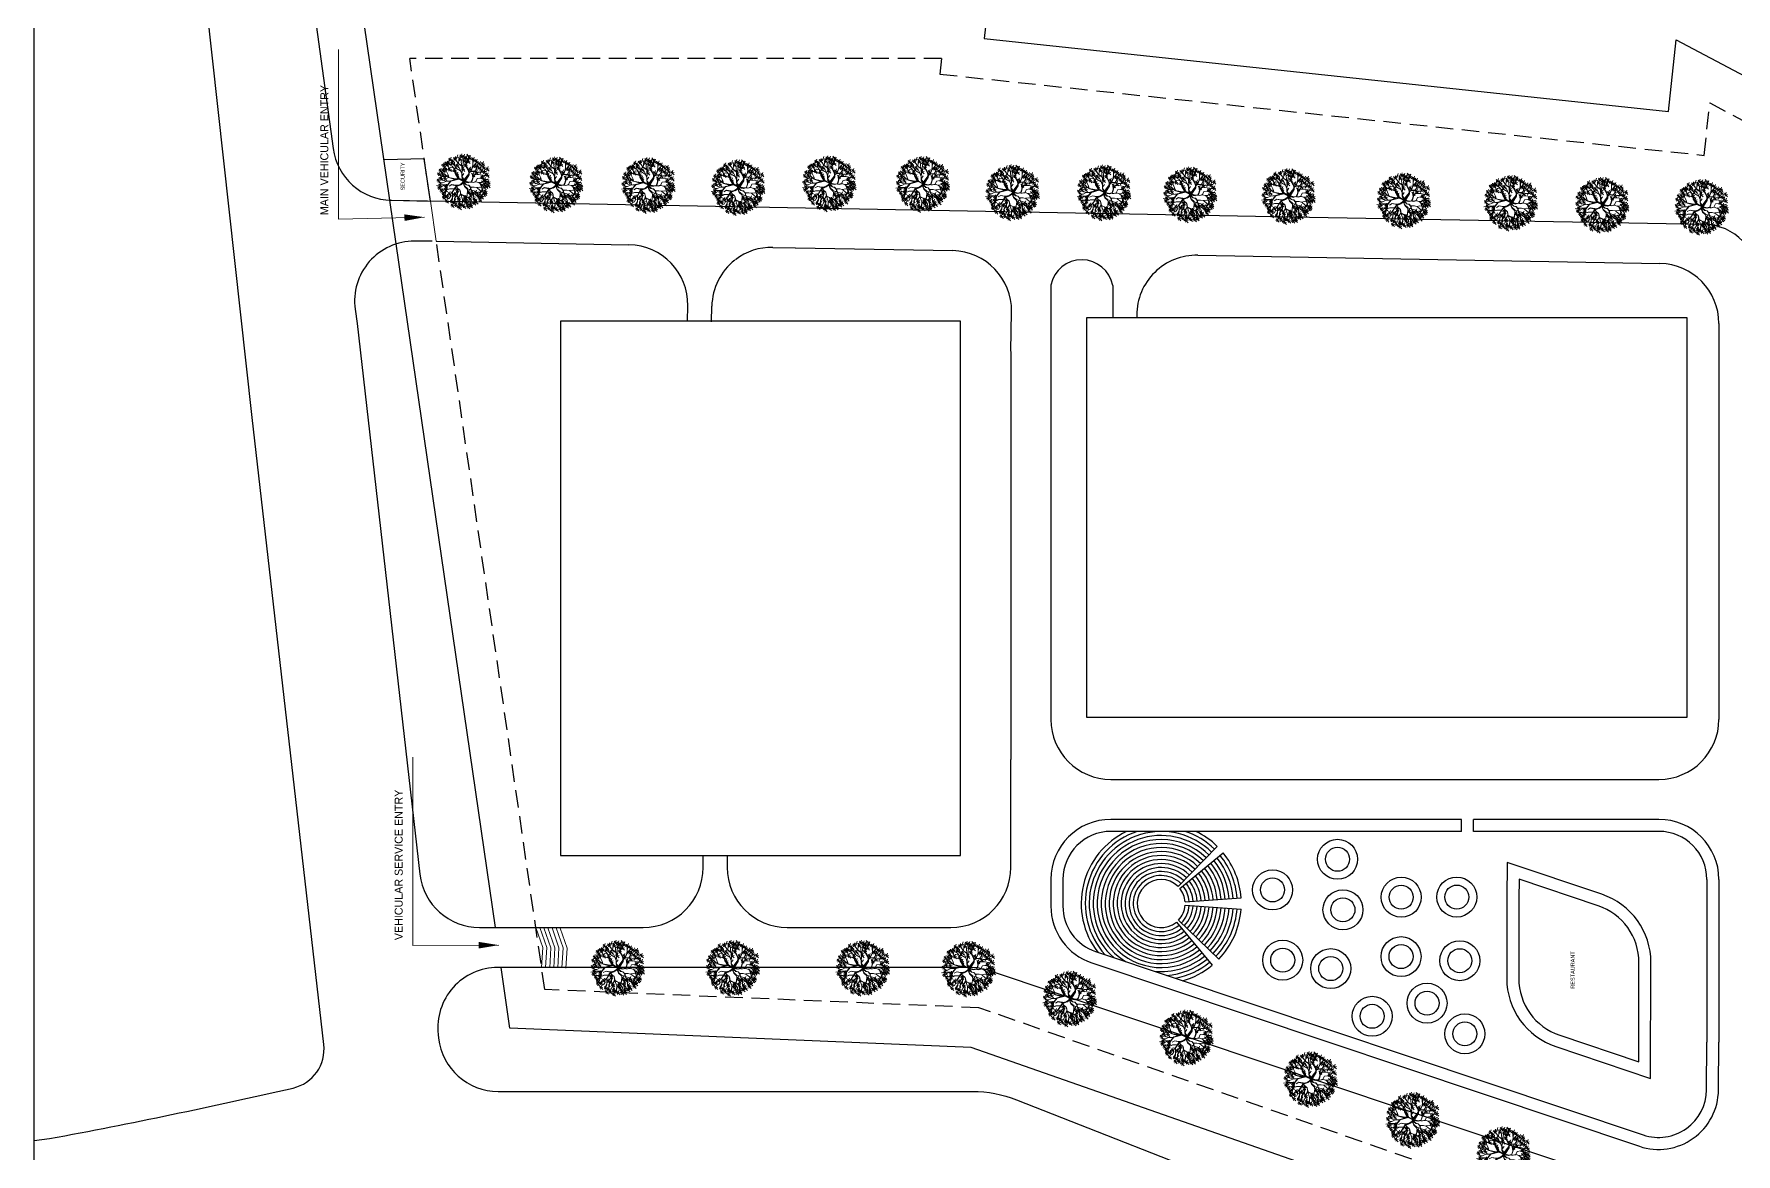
# Model space of a CAD drawing. Header units: metres. Extents: x -13 to 19722, y -15306 to 10704.
# Drawn here: x 18711.4 to 19136.8, y -14684.1 to -14404.2 of the extents above; entities that cross this region are included whole.
import ezdxf

# ---------------------------------------------------------------- set-up
doc = ezdxf.new("R2010")
doc.units = ezdxf.units.M
doc.header["$LTSCALE"] = 35
doc.header["$MEASUREMENT"] = 0
doc.linetypes.add('HIDDEN2', pattern=[0.1875, 0.125, -0.0625])
doc.layers.get('0').update_dxf_attribs({"linetype": 'CONTINUOUS'})
for name, color, linetype in [('brop', 252, 'CONTINUOUS'), ('hidden 1', 154, 'HIDDEN2'), ('text-1', 146, 'CONTINUOUS'), ('wall', 30, 'CONTINUOUS')]:
    doc.layers.add(name, color=color, linetype=linetype)
for name, color, linetype, lineweight in [('column', 82, 'CONTINUOUS', 18), ('ELEVATION-1', 150, 'CONTINUOUS', 25), ('LEADER TEXT', 146, 'CONTINUOUS', 20)]:
    doc.layers.add(name, color=color, linetype=linetype, lineweight=lineweight)
doc.styles.add('EURO', font='eurr____.ttf')
doc.dimstyles.new('Copy of S1', dxfattribs={"dimtxt": 6, "dimasz": 5, "dimexe": 4.001, "dimexo": 0.3, "dimgap": 2.5, "dimtad": 1, "dimdec": 0, "dimzin": 0, "dimdsep": 46, "dimlunit": 3, "dimtxsty": 'EURO', "dimblk": 'ARCHTICK', "dimcen": 0.09, "dimclrd": 166, "dimclre": 256, "dimclrt": 152, "dimadec": 0, "dimazin": 0, "dimtfac": 1, "dimtdec": 0, "dimtofl": 0, "dimtmove": 0, "dimatfit": 3, "dimfxl": 1, "dimfxlon": 1, "dimtolj": 1, "dimtzin": 0, "dimlwd": -1, "dimlwe": -1, "dimarcsym": 0})

# ---------------------------------------------------------------- blocks, each defined once
blk = doc.blocks.new('_ArchTick')
at = {"color": 0, "linetype": 'ByBlock', "const_width": 0.15}
blk.add_lwpolyline([(-0.5, -0.5), (0.5, 0.5)], dxfattribs=at)
blk = doc.blocks.new('ARPLS027')
at = {"linetype": 'ByBlock'}
for p, q in [((-0.375, 0.367), (-0.446, 0.304)), ((-0.435, 0.351), (-0.354, 0.327)), ((-0.408, 0.373), (-0.4, 0.304)), ((-0.303, 0.43), (-0.374, 0.367)), ((-0.363, 0.414), (-0.282, 0.389)), ((-0.286, 0.367), (-0.357, 0.303)), ((-0.346, 0.351), (-0.265, 0.326)), ((-0.336, 0.436), (-0.328, 0.367)), ((-0.287, 0.323), (-0.332, 0.373)), ((-0.319, 0.373), (-0.311, 0.303)), ((-0.246, 0.431), (-0.317, 0.367)), ((-0.218, 0.36), (-0.311, 0.39)), ((-0.306, 0.415), (-0.225, 0.39)), ((-0.279, 0.437), (-0.271, 0.367)), ((-0.216, 0.364), (-0.27, 0.43)), ((-0.261, 0.43), (-0.218, 0.375)), ((-0.218, 0.375), (-0.253, 0.439)), ((-0.205, 0.368), (-0.246, 0.444)), ((-0.169, 0.473), (-0.241, 0.41)), ((-0.229, 0.458), (-0.149, 0.433)), ((-0.149, 0.393), (-0.22, 0.33)), ((-0.169, 0.34), (-0.216, 0.364)), ((-0.208, 0.377), (-0.128, 0.353)), ((-0.169, 0.345), (-0.205, 0.368)), ((-0.202, 0.479), (-0.194, 0.41)), ((-0.11, 0.522), (-0.181, 0.458)), ((-0.181, 0.399), (-0.173, 0.33)), ((-0.163, 0.409), (-0.175, 0.435)), ((-0.173, 0.325), (-0.158, 0.43)), ((-0.17, 0.506), (-0.089, 0.481)), ((-0.13, 0.342), (-0.169, 0.345)), ((-0.158, 0.43), (-0.165, 0.478)), ((-0.083, 0.388), (-0.154, 0.325)), ((-0.143, 0.528), (-0.135, 0.458)), ((-0.143, 0.373), (-0.062, 0.348)), ((-0.087, 0.34), (-0.13, 0.342)), ((-0.081, 0.388), (-0.128, 0.486)), ((-0.054, 0.503), (-0.125, 0.44)), ((-0.116, 0.394), (-0.108, 0.325)), ((-0.114, 0.488), (-0.033, 0.463)), ((-0.093, 0.548), (-0.085, 0.479)), ((-0.087, 0.509), (-0.079, 0.44)), ((-0.081, 0.454), (-0.087, 0.497)), ((-0.087, 0.34), (-0.078, 0.394)), ((-0.081, 0.497), (-0.077, 0.456)), ((-0.078, 0.394), (-0.081, 0.454)), ((-0.081, 0.347), (-0.078, 0.332)), ((-0.078, 0.377), (-0.072, 0.499)), ((-0.07, 0.321), (-0.078, 0.377)), ((-0.04, 0.426), (-0.064, 0.497)), ((-0.038, 0.428), (-0.029, 0.504)), ((-0.008, 0.364), (-0.038, 0.428)), ((0.038, 0.536), (-0.033, 0.473)), ((-0.022, 0.521), (0.059, 0.496)), ((-0.012, 0.276), (-0.006, 0.362)), ((0.001, 0.267), (-0.008, 0.364)), ((-0.006, 0.364), (0.035, 0.504)), ((0.005, 0.542), (0.013, 0.473)), ((0.077, 0.4), (0.006, 0.337)), ((0.078, 0.478), (0.007, 0.415)), ((0.018, 0.385), (0.098, 0.36)), ((0.019, 0.463), (0.099, 0.438)), ((0.044, 0.406), (0.052, 0.337)), ((0.046, 0.484), (0.054, 0.415)), ((0.089, 0.424), (0.061, 0.501)), ((0.093, 0.338), (0.089, 0.424)), ((0.091, 0.426), (0.123, 0.484)), ((0.163, 0.452), (0.092, 0.389)), ((0.093, 0.351), (0.147, 0.392)), ((0.166, 0.525), (0.095, 0.462)), ((0.095, 0.338), (0.147, 0.39)), ((0.103, 0.437), (0.184, 0.412)), ((0.106, 0.51), (0.187, 0.485)), ((0.121, 0.317), (0.192, 0.349)), ((0.13, 0.458), (0.138, 0.389)), ((0.133, 0.531), (0.141, 0.462)), ((0.147, 0.39), (0.181, 0.465)), ((0.236, 0.496), (0.165, 0.433)), ((0.24, 0.438), (0.169, 0.375)), ((0.176, 0.48), (0.257, 0.456)), ((0.18, 0.423), (0.261, 0.398)), ((0.192, 0.349), (0.3, 0.398)), ((0.194, 0.351), (0.198, 0.379)), ((0.203, 0.502), (0.211, 0.433)), ((0.207, 0.444), (0.215, 0.375)), ((0.284, 0.402), (0.213, 0.339)), ((0.224, 0.386), (0.305, 0.361)), ((0.233, 0.34), (0.25, 0.364)), ((0.25, 0.364), (0.259, 0.422)), ((0.251, 0.408), (0.259, 0.339)), ((0.341, 0.439), (0.27, 0.376)), ((0.281, 0.423), (0.362, 0.399)), ((0.286, 0.31), (0.34, 0.366)), ((0.301, 0.397), (0.382, 0.372)), ((0.377, 0.369), (0.305, 0.306)), ((0.306, 0.332), (0.344, 0.36)), ((0.306, 0.327), (0.349, 0.351)), ((0.308, 0.445), (0.316, 0.376)), ((0.317, 0.353), (0.397, 0.329)), ((0.344, 0.375), (0.352, 0.306)), ((-0.508, 0.112), (-0.579, 0.049)), ((-0.568, 0.097), (-0.487, 0.072)), ((-0.481, 0.023), (-0.552, -0.04)), ((-0.541, 0.118), (-0.533, 0.049)), ((-0.54, 0.008), (-0.46, -0.017)), ((-0.464, 0.255), (-0.535, 0.192)), ((-0.461, 0.183), (-0.532, 0.119)), ((-0.524, 0.24), (-0.443, 0.215)), ((-0.521, 0.167), (-0.44, 0.142)), ((-0.45, 0.071), (-0.521, 0.008)), ((-0.513, 0.029), (-0.505, -0.04)), ((-0.438, 0.113), (-0.509, 0.05)), ((-0.509, 0.056), (-0.429, 0.031)), ((-0.506, 0.031), (-0.381, 0.027)), ((-0.375, 0.027), (-0.504, 0.037)), ((-0.426, 0.089), (-0.502, 0.08)), ((-0.498, 0.098), (-0.417, 0.073)), ((-0.497, 0.261), (-0.489, 0.192)), ((-0.497, 0.089), (-0.454, 0.091)), ((-0.396, 0.085), (-0.495, 0.102)), ((-0.494, 0.189), (-0.486, 0.119)), ((-0.483, 0.077), (-0.475, 0.008)), ((-0.401, 0.121), (-0.48, 0.158)), ((-0.404, 0.218), (-0.475, 0.154)), ((-0.471, 0.119), (-0.463, 0.05)), ((-0.412, 0.186), (-0.463, 0.207)), ((-0.463, 0.202), (-0.383, 0.177)), ((-0.382, 0.269), (-0.454, 0.206)), ((-0.442, 0.254), (-0.362, 0.229)), ((-0.436, 0.224), (-0.428, 0.154)), ((-0.352, 0.226), (-0.435, 0.263)), ((-0.352, 0.229), (-0.427, 0.265)), ((-0.369, 0.027), (-0.423, -0.029)), ((-0.337, 0.229), (-0.42, 0.274)), ((-0.415, 0.275), (-0.407, 0.206)), ((-0.344, 0.008), (-0.415, -0.055)), ((-0.352, 0.186), (-0.412, 0.186)), ((-0.36, 0.091), (-0.401, 0.121)), ((-0.362, 0.091), (-0.396, 0.085)), ((-0.353, 0.184), (-0.386, 0.16)), ((-0.313, 0.129), (-0.384, 0.066)), ((-0.377, 0.014), (-0.369, -0.055)), ((-0.373, 0.113), (-0.292, 0.089)), ((-0.266, 0.063), (-0.369, 0.027)), ((-0.261, 0.063), (-0.366, 0.132)), ((-0.295, 0.13), (-0.362, 0.091)), ((-0.308, 0.267), (-0.352, 0.291)), ((-0.216, 0.226), (-0.352, 0.226)), ((-0.27, 0.138), (-0.352, 0.186)), ((-0.287, 0.136), (-0.351, 0.184)), ((-0.346, 0.135), (-0.338, 0.066)), ((-0.341, 0.006), (-0.333, -0.063)), ((-0.248, 0.221), (-0.319, 0.158)), ((-0.276, 0.057), (-0.31, -0.036)), ((-0.27, 0.267), (-0.308, 0.267)), ((-0.308, 0.206), (-0.227, 0.181)), ((-0.265, 0.055), (-0.306, -0.033)), ((-0.233, 0.313), (-0.304, 0.25)), ((-0.302, 0.093), (-0.252, 0.068)), ((-0.216, 0.121), (-0.295, 0.13)), ((-0.292, 0.298), (-0.212, 0.273)), ((-0.266, 0.27), (-0.287, 0.323)), ((-0.22, 0.128), (-0.287, 0.136)), ((-0.281, 0.227), (-0.273, 0.158)), ((-0.201, 0.128), (-0.272, 0.19)), ((-0.205, 0.123), (-0.27, 0.138)), ((-0.266, 0.319), (-0.258, 0.25)), ((-0.212, 0.229), (-0.266, 0.27)), ((-0.184, 0.078), (-0.266, 0.063)), ((-0.263, 0.057), (-0.188, 0.074)), ((-0.154, 0.165), (-0.225, 0.102)), ((-0.13, 0.175), (-0.216, 0.226)), ((-0.214, 0.15), (-0.133, 0.125)), ((-0.16, 0.123), (-0.21, 0.123)), ((-0.107, 0.149), (-0.208, 0.218)), ((-0.143, 0.132), (-0.205, 0.123)), ((-0.187, 0.171), (-0.179, 0.102)), ((-0.139, 0.132), (-0.184, 0.078)), ((-0.152, 0.13), (-0.184, 0.078)), ((-0.156, 0.287), (-0.173, 0.325)), ((-0.173, 0.325), (-0.156, 0.27)), ((-0.098, 0.336), (-0.169, 0.34)), ((-0.156, 0.27), (-0.158, 0.196)), ((-0.149, 0.192), (-0.156, 0.287)), ((-0.113, 0.149), (-0.143, 0.132)), ((-0.111, 0.14), (-0.139, 0.132)), ((-0.087, 0.147), (-0.13, 0.175)), ((-0.046, 0.014), (-0.113, -0.012)), ((-0.111, 0.14), (-0.085, 0.08)), ((-0.04, 0.005), (-0.111, -0.014)), ((-0.096, 0.125), (-0.107, 0.149)), ((-0.072, 0.241), (-0.102, 0.295)), ((-0.004, 0.261), (-0.098, 0.336)), ((-0.094, 0.155), (-0.074, 0.239)), ((-0.078, 0.072), (-0.094, 0.145)), ((-0.074, 0.078), (-0.087, 0.147)), ((-0.085, 0.153), (-0.072, 0.241)), ((-0.038, 0.007), (-0.081, 0.068)), ((-0.042, 0.022), (-0.078, 0.072)), ((-0.008, 0.005), (-0.076, -0.055)), ((-0.04, 0.031), (-0.074, 0.078)), ((-0.074, -0.046), (-0.031, 0.012)), ((-0.021, 0.007), (-0.074, -0.046)), ((0.003, 0.263), (-0.07, 0.321)), ((-0.006, 0.005), (-0.042, 0.022)), ((-0.006, 0.005), (-0.04, 0.031)), ((-0.008, 0.005), (-0.033, -0.1)), ((-0.008, 0.005), (0.037, 0.102)), ((-0.008, 0.005), (0.046, 0.095)), ((-0.008, 0.005), (0.005, -0.031)), ((0.037, 0.102), (-0.004, 0.261)), ((0.033, 0.164), (0.003, 0.263)), ((0.007, 0.018), (0.003, 0.005)), ((0.003, 0.005), (0.011, -0.029)), ((0.011, -0.029), (0.016, 0.005)), ((0.016, 0.031), (0.05, 0.089)), ((0.016, 0.012), (0.059, 0.04)), ((0.016, 0.005), (0.016, 0.031)), ((0.018, 0.003), (0.05, 0.029)), ((0.027, -0.005), (0.076, 0.035)), ((0.031, 0.179), (0.067, 0.3)), ((0.044, 0.155), (0.033, 0.164)), ((0.046, 0.095), (0.035, 0.153)), ((0.037, 0.166), (0.05, 0.218)), ((0.044, 0.16), (0.072, 0.308)), ((0.05, 0.095), (0.044, 0.155)), ((0.05, 0.119), (0.147, 0.175)), ((0.05, 0.029), (0.08, 0.04)), ((0.055, 0.106), (0.132, 0.158)), ((0.057, 0.095), (0.151, 0.17)), ((0.072, 0.308), (0.093, 0.338)), ((0.074, 0.302), (0.121, 0.317)), ((0.076, 0.035), (0.098, 0.035)), ((0.08, 0.315), (0.123, 0.319)), ((0.08, 0.04), (0.147, 0.04)), ((0.159, 0.163), (0.088, 0.1)), ((0.098, 0.035), (0.151, -0.003)), ((0.099, 0.148), (0.18, 0.123)), ((0.11, 0.029), (0.156, 0.037)), ((0.126, 0.169), (0.134, 0.1)), ((0.141, 0.04), (0.207, 0.065)), ((0.147, 0.175), (0.19, 0.179)), ((0.147, 0.04), (0.19, 0.031)), ((0.151, 0.17), (0.207, 0.175)), ((0.164, 0.04), (0.209, 0.065)), ((0.242, 0.21), (0.171, 0.146)), ((0.177, 0.179), (0.203, 0.237)), ((0.182, 0.194), (0.263, 0.169)), ((0.259, 0.313), (0.188, 0.25)), ((0.19, 0.179), (0.198, 0.207)), ((0.19, 0.031), (0.295, 0.04)), ((0.265, 0.042), (0.193, -0.021)), ((0.198, 0.207), (0.214, 0.276)), ((0.199, 0.298), (0.28, 0.273)), ((0.205, 0.027), (0.285, 0.002)), ((0.207, 0.175), (0.239, 0.188)), ((0.207, 0.065), (0.254, 0.145)), ((0.209, 0.216), (0.217, 0.146)), ((0.211, 0.28), (0.233, 0.34)), ((0.214, 0.276), (0.286, 0.31)), ((0.214, 0.065), (0.293, 0.106)), ((0.218, 0.289), (0.284, 0.308)), ((0.226, 0.319), (0.234, 0.25)), ((0.227, 0.031), (0.272, 0.029)), ((0.232, 0.048), (0.24, -0.021)), ((0.239, 0.188), (0.3, 0.233)), ((0.252, 0.147), (0.278, 0.265)), ((0.254, 0.145), (0.315, 0.184)), ((0.257, 0.16), (0.317, 0.186)), ((0.261, 0.035), (0.293, 0.018)), ((0.338, 0.163), (0.267, 0.1)), ((0.278, 0.148), (0.359, 0.123)), ((0.293, 0.018), (0.358, 0.014)), ((0.295, 0.04), (0.347, 0.108)), ((0.3, 0.233), (0.34, 0.304)), ((0.302, 0.042), (0.381, 0.05)), ((0.305, 0.169), (0.313, 0.1)), ((0.383, 0.253), (0.312, 0.19)), ((0.312, 0.046), (0.351, 0.113)), ((0.315, 0.258), (0.395, 0.233)), ((0.315, 0.184), (0.368, 0.19)), ((0.317, 0.184), (0.353, 0.248)), ((0.323, 0.238), (0.404, 0.213)), ((0.395, 0.332), (0.324, 0.269)), ((0.336, 0.317), (0.416, 0.292)), ((0.34, 0.304), (0.374, 0.33)), ((0.347, 0.108), (0.422, 0.162)), ((0.35, 0.259), (0.358, 0.19)), ((0.351, 0.108), (0.484, 0.093)), ((0.358, 0.014), (0.491, -0.01)), ((0.362, 0.338), (0.37, 0.269)), ((0.434, 0.023), (0.363, -0.04)), ((0.368, 0.19), (0.42, 0.259)), ((0.368, 0.19), (0.431, 0.246)), ((0.374, 0.008), (0.455, -0.017)), ((0.381, 0.05), (0.411, 0.048)), ((0.459, 0.298), (0.388, 0.234)), ((0.466, 0.102), (0.395, 0.039)), ((0.399, 0.282), (0.48, 0.257)), ((0.472, 0.21), (0.401, 0.146)), ((0.401, 0.029), (0.409, -0.04)), ((0.406, 0.087), (0.487, 0.062)), ((0.412, 0.194), (0.493, 0.169)), ((0.422, 0.162), (0.469, 0.164)), ((0.426, 0.304), (0.434, 0.234)), ((0.433, 0.108), (0.441, 0.039)), ((0.439, 0.216), (0.447, 0.146)), ((0.516, 0.023), (0.445, -0.04)), ((0.446, 0.144), (0.527, 0.119)), ((0.526, 0.077), (0.454, 0.014)), ((0.457, 0.008), (0.537, -0.017)), ((0.466, 0.062), (0.546, 0.037)), ((0.473, 0.166), (0.481, 0.097)), ((0.484, 0.029), (0.492, -0.04)), ((0.493, 0.083), (0.501, 0.014)), ((-0.485, -0.055), (-0.556, -0.119)), ((-0.544, -0.071), (-0.464, -0.096)), ((-0.469, -0.11), (-0.54, -0.173)), ((-0.529, -0.125), (-0.448, -0.15)), ((-0.517, -0.049), (-0.509, -0.119)), ((-0.436, -0.112), (-0.507, -0.175)), ((-0.423, -0.029), (-0.502, -0.068)), ((-0.502, -0.104), (-0.494, -0.173)), ((-0.496, -0.127), (-0.415, -0.152)), ((-0.405, -0.091), (-0.489, -0.079)), ((-0.45, -0.13), (-0.487, -0.139)), ((-0.415, -0.178), (-0.487, -0.242)), ((-0.429, -0.13), (-0.482, -0.145)), ((-0.405, -0.023), (-0.476, -0.086)), ((-0.475, -0.194), (-0.394, -0.219)), ((-0.469, -0.106), (-0.461, -0.175)), ((-0.465, -0.038), (-0.384, -0.063)), ((-0.371, -0.139), (-0.463, -0.195)), ((-0.392, -0.224), (-0.463, -0.287)), ((-0.386, -0.126), (-0.461, -0.128)), ((-0.451, -0.239), (-0.371, -0.264)), ((-0.448, -0.172), (-0.44, -0.242)), ((-0.349, -0.188), (-0.446, -0.218)), ((-0.403, -0.214), (-0.446, -0.223)), ((-0.439, -0.231), (-0.403, -0.214)), ((-0.438, -0.017), (-0.43, -0.086)), ((-0.435, -0.24), (-0.356, -0.192)), ((-0.328, -0.117), (-0.429, -0.13)), ((-0.354, -0.299), (-0.425, -0.363)), ((-0.424, -0.218), (-0.416, -0.287)), ((-0.413, -0.315), (-0.333, -0.34)), ((-0.337, -0.19), (-0.408, -0.254)), ((-0.353, -0.055), (-0.405, -0.091)), ((-0.404, -0.008), (-0.323, -0.032)), ((-0.396, -0.206), (-0.316, -0.231)), ((-0.317, -0.094), (-0.388, -0.157)), ((-0.304, -0.278), (-0.386, -0.317)), ((-0.386, -0.293), (-0.378, -0.363)), ((-0.308, 0), (-0.379, -0.063)), ((-0.377, -0.11), (-0.296, -0.135)), ((-0.304, -0.038), (-0.371, -0.139)), ((-0.37, -0.184), (-0.362, -0.254)), ((-0.368, -0.015), (-0.287, -0.04)), ((-0.296, -0.332), (-0.368, -0.395)), ((-0.284, -0.269), (-0.356, -0.332)), ((-0.306, -0.033), (-0.353, -0.055)), ((-0.35, -0.088), (-0.342, -0.157)), ((-0.263, -0.195), (-0.349, -0.188)), ((-0.344, -0.284), (-0.264, -0.309)), ((-0.203, -0.076), (-0.33, -0.061)), ((-0.329, -0.326), (-0.321, -0.395)), ((-0.28, -0.126), (-0.328, -0.117)), ((-0.278, -0.128), (-0.328, -0.16)), ((-0.317, -0.263), (-0.309, -0.332)), ((-0.289, -0.257), (-0.315, -0.384)), ((-0.27, -0.227), (-0.31, -0.392)), ((-0.31, -0.339), (-0.302, -0.408)), ((-0.238, -0.142), (-0.309, -0.205)), ((-0.274, -0.225), (-0.304, -0.278)), ((-0.298, -0.157), (-0.217, -0.182)), ((-0.219, -0.298), (-0.29, -0.361)), ((-0.24, -0.081), (-0.28, -0.126)), ((-0.279, -0.313), (-0.198, -0.338)), ((-0.237, -0.214), (-0.274, -0.225)), ((-0.202, -0.217), (-0.273, -0.28)), ((-0.271, -0.136), (-0.263, -0.205)), ((-0.207, -0.227), (-0.265, -0.293)), ((-0.222, -0.162), (-0.263, -0.195)), ((-0.19, -0.075), (-0.262, -0.138)), ((-0.262, -0.233), (-0.181, -0.257)), ((-0.259, -0.197), (-0.222, -0.171)), ((-0.25, -0.09), (-0.169, -0.115)), ((-0.222, -0.171), (-0.244, -0.214)), ((-0.16, -0.072), (-0.24, -0.081)), ((-0.214, -0.165), (-0.237, -0.214)), ((-0.235, -0.211), (-0.227, -0.28)), ((-0.068, -0.341), (-0.227, -0.39)), ((-0.223, -0.069), (-0.215, -0.138)), ((-0.158, -0.137), (-0.222, -0.162)), ((-0.216, -0.386), (-0.055, -0.328)), ((-0.154, -0.141), (-0.214, -0.165)), ((-0.156, -0.074), (-0.207, -0.227)), ((-0.19, -0.328), (-0.197, -0.422)), ((-0.132, -0.259), (-0.19, -0.328)), ((-0.113, -0.012), (-0.171, -0.072)), ((-0.111, -0.014), (-0.16, -0.072)), ((-0.124, -0.132), (-0.158, -0.137)), ((-0.128, -0.145), (-0.154, -0.141)), ((-0.152, -0.072), (-0.1, -0.012)), ((-0.121, -0.197), (-0.132, -0.259)), ((-0.121, -0.317), (-0.132, -0.397)), ((-0.13, -0.255), (-0.121, -0.317)), ((-0.128, -0.132), (-0.121, -0.197)), ((-0.089, -0.1), (-0.124, -0.13)), ((-0.1, -0.113), (-0.124, -0.132)), ((-0.121, -0.205), (-0.119, -0.134)), ((-0.085, -0.104), (-0.1, -0.113)), ((-0.079, -0.044), (-0.089, -0.1)), ((-0.076, -0.055), (-0.085, -0.104)), ((-0.066, -0.341), (-0.072, -0.405)), ((-0.031, -0.302), (-0.066, -0.341)), ((-0.021, -0.01), (-0.035, -0.096)), ((-0.033, -0.1), (-0.021, -0.154)), ((-0.014, -0.244), (-0.033, -0.298)), ((-0.033, -0.298), (-0.029, -0.352)), ((-0.025, -0.156), (-0.029, -0.188)), ((-0.029, -0.188), (-0.018, -0.248)), ((-0.018, -0.162), (-0.027, -0.186)), ((-0.027, -0.186), (-0.012, -0.24)), ((-0.005, -0.031), (-0.025, -0.098)), ((-0.025, -0.098), (-0.016, -0.15)), ((-0.021, -0.154), (0.005, -0.169)), ((-0.016, -0.15), (0.014, -0.165)), ((-0.012, -0.24), (0.05, -0.27)), ((0.005, -0.031), (0.121, -0.105)), ((0.005, -0.169), (0.087, -0.192)), ((0.014, -0.165), (0.076, -0.184)), ((0.02, -0.001), (0.145, -0.098)), ((0.022, -0.034), (0.02, -0.012)), ((0.02, -0.012), (0.117, -0.085)), ((0.115, -0.094), (0.022, -0.034)), ((0.059, -0.341), (0.031, -0.399)), ((0.117, -0.085), (0.033, -0.031)), ((0.05, -0.27), (0.059, -0.341)), ((0.055, -0.324), (0.052, -0.343)), ((0.059, -0.341), (0.078, -0.39)), ((0.143, -0.169), (0.063, -0.18)), ((0.068, -0.338), (0.076, -0.407)), ((0.158, -0.157), (0.086, -0.221)), ((0.087, -0.184), (0.132, -0.22)), ((0.087, -0.192), (0.13, -0.227)), ((0.089, -0.184), (0.143, -0.169)), ((0.098, -0.173), (0.178, -0.198)), ((0.126, -0.334), (0.102, -0.444)), ((0.145, -0.098), (0.115, -0.094)), ((0.121, -0.105), (0.162, -0.107)), ((0.13, -0.227), (0.126, -0.334)), ((0.199, -0.227), (0.128, -0.29)), ((0.134, -0.223), (0.175, -0.287)), ((0.14, -0.242), (0.22, -0.267)), ((0.146, -0.327), (0.226, -0.352)), ((0.151, -0.098), (0.173, -0.098)), ((0.162, -0.107), (0.19, -0.141)), ((0.167, -0.221), (0.175, -0.29)), ((0.171, -0.296), (0.175, -0.362)), ((0.173, -0.098), (0.218, -0.087)), ((0.175, -0.287), (0.181, -0.352)), ((0.183, -0.111), (0.198, -0.141)), ((0.185, -0.111), (0.229, -0.09)), ((0.188, -0.143), (0.192, -0.214)), ((0.261, -0.1), (0.189, -0.163)), ((0.19, -0.141), (0.286, -0.184)), ((0.192, -0.214), (0.233, -0.246)), ((0.201, -0.214), (0.194, -0.145)), ((0.269, -0.303), (0.197, -0.367)), ((0.198, -0.141), (0.284, -0.177)), ((0.201, -0.115), (0.282, -0.14)), ((0.209, -0.319), (0.289, -0.344)), ((0.218, -0.087), (0.3, -0.04)), ((0.228, -0.094), (0.236, -0.163)), ((0.229, -0.09), (0.297, -0.046)), ((0.233, -0.246), (0.257, -0.321)), ((0.236, -0.297), (0.244, -0.367)), ((0.239, -0.253), (0.325, -0.276)), ((0.244, -0.246), (0.33, -0.274)), ((0.324, -0.2), (0.253, -0.263)), ((0.324, -0.246), (0.253, -0.309)), ((0.257, -0.321), (0.31, -0.362)), ((0.265, -0.215), (0.345, -0.24)), ((0.265, -0.261), (0.345, -0.286)), ((0.344, -0.008), (0.273, -0.071)), ((0.28, -0.186), (0.349, -0.233)), ((0.284, -0.023), (0.365, -0.048)), ((0.284, -0.177), (0.389, -0.191)), ((0.286, -0.184), (0.396, -0.182)), ((0.291, -0.194), (0.299, -0.263)), ((0.291, -0.24), (0.299, -0.309)), ((0.297, -0.046), (0.355, -0.057)), ((0.37, -0.294), (0.299, -0.357)), ((0.3, -0.04), (0.349, -0.051)), ((0.31, -0.309), (0.391, -0.334)), ((0.311, -0.002), (0.319, -0.071)), ((0.33, -0.274), (0.36, -0.319)), ((0.337, -0.288), (0.345, -0.357)), ((0.416, -0.229), (0.345, -0.292)), ((0.349, -0.051), (0.458, -0.04)), ((0.42, -0.065), (0.349, -0.129)), ((0.349, -0.233), (0.392, -0.289)), ((0.355, -0.057), (0.443, -0.094)), ((0.437, -0.1), (0.357, -0.061)), ((0.357, -0.244), (0.437, -0.269)), ((0.361, -0.081), (0.441, -0.106)), ((0.452, -0.031), (0.362, -0.049)), ((0.384, -0.223), (0.392, -0.292)), ((0.388, -0.059), (0.395, -0.129)), ((0.459, -0.171), (0.388, -0.234)), ((0.389, -0.191), (0.424, -0.244)), ((0.396, -0.182), (0.469, -0.158)), ((0.399, -0.186), (0.48, -0.211)), ((0.485, -0.028), (0.414, -0.091)), ((0.493, -0.093), (0.422, -0.157)), ((0.425, -0.044), (0.506, -0.069)), ((0.426, -0.165), (0.434, -0.234)), ((0.434, -0.109), (0.514, -0.134)), ((0.475, -0.111), (0.437, -0.1)), ((0.48, -0.105), (0.439, -0.096)), ((0.443, -0.094), (0.484, -0.096)), ((0.452, -0.022), (0.46, -0.091)), ((0.493, -0.036), (0.452, -0.031)), ((0.458, -0.04), (0.491, -0.051)), ((0.46, -0.087), (0.468, -0.157)), ((0.493, -0.042), (0.467, -0.038)), ((0.539, -0.061), (0.468, -0.124)), ((0.506, -0.055), (0.514, -0.124)), ((-0.356, -0.348), (-0.275, -0.373)), ((-0.237, -0.373), (-0.308, -0.437)), ((-0.22, -0.397), (-0.291, -0.46)), ((-0.227, -0.39), (-0.272, -0.418)), ((-0.27, -0.367), (-0.262, -0.437)), ((-0.187, -0.409), (-0.258, -0.472)), ((-0.253, -0.391), (-0.245, -0.46)), ((-0.247, -0.424), (-0.166, -0.449)), ((-0.239, -0.342), (-0.158, -0.367)), ((-0.222, -0.365), (-0.141, -0.39)), ((-0.22, -0.403), (-0.212, -0.472)), ((-0.197, -0.422), (-0.212, -0.444)), ((-0.093, -0.375), (-0.164, -0.438)), ((-0.083, -0.417), (-0.154, -0.48)), ((-0.143, -0.432), (-0.062, -0.457)), ((-0.067, -0.353), (-0.139, -0.416)), ((-0.072, -0.405), (-0.139, -0.478)), ((-0.065, -0.468), (-0.136, -0.531)), ((-0.126, -0.369), (-0.118, -0.438)), ((-0.125, -0.483), (-0.044, -0.508)), ((-0.124, -0.476), (-0.083, -0.422)), ((-0.116, -0.411), (-0.108, -0.48)), ((-0.072, -0.407), (-0.115, -0.48)), ((-0.1, -0.347), (-0.092, -0.416)), ((-0.098, -0.462), (-0.09, -0.531)), ((-0.075, -0.424), (0.005, -0.449)), ((0.005, -0.355), (-0.066, -0.418)), ((0.005, -0.465), (-0.066, -0.528)), ((0.011, -0.39), (-0.06, -0.453)), ((-0.054, -0.48), (0.026, -0.505)), ((-0.048, -0.403), (-0.041, -0.472)), ((-0.029, -0.352), (-0.001, -0.397)), ((-0.028, -0.459), (-0.02, -0.528)), ((0.048, -0.393), (-0.024, -0.457)), ((-0.001, -0.397), (-0.014, -0.446)), ((-0.014, -0.446), (-0.008, -0.491)), ((-0.012, -0.409), (0.068, -0.434)), ((0.001, -0.397), (0.044, -0.487)), ((0.015, -0.387), (0.023, -0.457)), ((0.052, -0.343), (0.029, -0.394)), ((0.031, -0.399), (0.029, -0.489)), ((0.101, -0.344), (0.03, -0.407)), ((0.042, -0.359), (0.122, -0.384)), ((0.142, -0.449), (0.07, -0.512)), ((0.078, -0.39), (0.16, -0.459)), ((0.082, -0.465), (0.163, -0.49)), ((0.102, -0.444), (0.117, -0.476)), ((0.109, -0.443), (0.117, -0.512)), ((0.207, -0.382), (0.136, -0.445)), ((0.147, -0.397), (0.228, -0.422)), ((0.181, -0.455), (0.173, -0.366)), ((0.174, -0.376), (0.182, -0.445)), ((0.175, -0.362), (0.19, -0.453)), ((0.179, -0.352), (0.196, -0.453)), ((0.181, -0.352), (0.27, -0.403)), ((0.267, -0.448), (0.196, -0.511)), ((0.207, -0.463), (0.288, -0.488)), ((0.301, -0.371), (0.23, -0.434)), ((0.234, -0.442), (0.242, -0.511)), ((0.241, -0.386), (0.322, -0.411)), ((0.268, -0.365), (0.276, -0.434)), ((0.369, -0.353), (0.297, -0.416)), ((0.309, -0.369), (0.39, -0.393)), ((0.336, -0.347), (0.344, -0.416))]:
    blk.add_line(p, q, dxfattribs=at)

msp = doc.modelspace()

# ---------------------------------------------------------------- linework, layer by layer
at = {"ltscale": 5}
for p, q in [((18808.95826, -14435.4003), (18798.8933, -14435.67398)), ((18810.48967, -14445.95813), (18808.95826, -14435.4003)), ((18801.94108, -14456.68584), (18800.35729, -14445.76698)), ((18800.35729, -14445.76698), (18810.48967, -14445.95813)), ((18981.00984, -14467.06988), (18981.00984, -14475.04326)), ((18843, -14476), (18843, -14609.5)), ((18943, -14476), (18843, -14476)), ((18943, -14609.5), (18943, -14476)), ((18974.5, -14575.04326), (18974.5, -14475.04326)), ((18974.5, -14475.04326), (19124.5, -14475.04326)), ((18987.00984, -14474.48533), (18987.00984, -14475.04326)), ((19124.5, -14475.04326), (19124.5, -14575.04326)), ((19124.5, -14575.04326), (18974.5, -14575.04326)), ((19068.16851, -14603.5), (19068.16851, -14600.5)), ((19071.16851, -14603.5), (19071.16851, -14600.5)), ((18843, -14609.5), (18943, -14609.5))]:
    msp.add_line(p, q, dxfattribs=at)
msp.add_lwpolyline([(18711.42507, -15296.88641), (18711.42507, -14106.84333), (19482.87673, -14115.98992), (19482.87673, -15306.03299)], close=True)
for centre, radius, start, end in [((18973.27195, -14468.49997, 0), 7.86893, 10.4710937, 168.6554609), ((19002.00984, -14474.48533, 0), 15, 88.9461756, 180)]:
    msp.add_arc(centre, radius, start, end)
at = {"layer": 'brop'}
for p, q in [((19030.15607, -14449.99884), (19128.75828, -14451.76371)), ((18811.94167, -14455.96849), (18860.10474, -14456.8682)), ((18896.09429, -14457.5345), (18901.64624, -14457.63662)), ((18901.74715, -14457.63848), (18941.01661, -14458.36083)), ((19002.28572, -14459.48787), (19029.97413, -14459.99719)), ((19029.97711, -14459.99724), (19117.77617, -14461.56875)), ((18965.55677, -14466.95209), (18965.55677, -14575.5)), ((18874.75107, -14476), (18874.82205, -14472.14145)), ((18880.75006, -14476.11035), (18880.82096, -14472.25609)), ((18955.55761, -14483.4513), (18955.7382, -14473.63417)), ((19132.50773, -14476.56634), (19132.50773, -14575.5)), ((18955.55677, -14483.54326), (18955.55677, -14585.5)), ((18980.55677, -14590.5), (19117.50773, -14590.5)), ((19129.50773, -14615.5), (19129.50773, -14656.16834)), ((19132.50773, -14615.5), (19132.50773, -14656.16834))]:
    msp.add_line(p, q, dxfattribs=at)
for points in [[(18711.42507, -14680.72841), (18715.3254, -14680.28305, 0.010362809), (18776.15589, -14667.63119, 0.381750502), (18783.8526, -14656.75052), (18765.95742, -14500.03084), (18747.42184, -14332.45882), (18733.06434, -14146.16214), (18733.06434, -14107.33702)], [(18753.06434, -14107.33702), (18753.06434, -14146.7115), (18771.92227, -14329.11266), (18786.15012, -14432.82002, 0.369585892), (18800.73504, -14445.77869), (19030.15805, -14449.99888)], [(18800.35729, -14445.76698), (18774.67067, -14268.67895), (18830.05918, -14255.81666), (18898.60606, -14315.07361), (18958.9999, -14317.17446), (18948.84901, -14405.3587), (19119.94472, -14423.54621), (19121.84489, -14405.67071), (19174.70616, -14433.67144), (19178.49101, -14602.00743), (19243.94068, -14626.81423), (19365.35207, -14637.08836), (19417.23505, -14897.8157), (19251.52739, -14953.43689), (19218.65027, -14852.53813, -0.078911646), (19217.91225, -14847.89097), (19217.91225, -14833.92022, -0.414213562), (19232.91225, -14818.92022), (19337.5, -14818.92022)], [(18810.96117, -14455.96849), (18806.5243, -14455.96849, 0.454734746), (18791.6635, -14473.00728), (18792.14919, -14476.54753), (18807.86948, -14614.22026, 0.381292239), (18822.77264, -14627.51853), (18863.6647, -14627.51853, 0.414213562), (18878.6647, -14612.51853), (18878.6647, -14609.5)], [(18884.6647, -14609.5), (18884.6647, -14612.51853, 0.414213562), (18899.6647, -14627.51853), (18940.55677, -14627.51853, 0.414213562), (18955.55677, -14612.51853), (18955.55677, -14585.5)], [(19068.16851, -14600.5), (18980.55677, -14600.5, 0.414213562), (18965.55677, -14615.5), (18965.55677, -14622.1611, 0.322447956), (18975.79403, -14636.38489), (19112.63917, -14682.20652, 0.509538827), (19132.40131, -14668.11633), (19132.50773, -14656.16834)], [(19068.16851, -14603.5), (18980.55677, -14603.5, 0.414213562), (18968.55677, -14615.5), (18968.55677, -14622.1611, 0.322447956), (18976.74658, -14633.54013), (19113.59172, -14679.36176, 0.509538827), (19129.40143, -14668.08961), (19129.50785, -14656.14162)], [(18945.24051, -14637.51853), (18827.34007, -14637.51853, 0.447919523), (18812.43691, -14654.22026), (18812.54816, -14655.19455, 0.381292239), (18827.45132, -14668.49282), (18946.00887, -14668.49282, -0.093810616), (18956.97324, -14670.56823), (19074.06421, -14716.54309, -0.337614796), (19092.93225, -14747.63417), (19088.19548, -14792.26062, 0.442870295), (19102.97809, -14808.84328), (19116.1462, -14808.96057, 0.414213562), (19131.27921, -14794.09476), (19132.0267, -14710.17373, 0.324907955), (19121.79003, -14695.81633), (18950.00324, -14638.29474)]]:
    msp.add_lwpolyline(points, format="xyb", dxfattribs=at)
for points in [[(19117.50773, -14600.5), (19071.16851, -14600.5)], [(19117.50773, -14603.5), (19071.16851, -14603.5)]]:
    msp.add_lwpolyline(points, dxfattribs=at)
for centre, radius, start, end in [((19128.50773, -14465.76147), 14, 0, 88.9745799), ((18859.82459, -14471.86558, 0), 15, 358.9461756, 88.9298187), ((18895.81842, -14472.53196, 0), 15, 128.0259206, 178.9461756), ((18895.81842, -14472.53196, 0), 15, 88.9461756, 127.4284993), ((18940.74073, -14473.3583, 0), 15, 358.9461756, 88.9461756), ((19117.50773, -14476.56634), 15, 0, 88.9745799), ((18980.55677, -14575.5), 15, 180, 270), ((19117.50773, -14575.5), 15, 270, 0), ((19117.50773, -14615.5), 15, 0, 90), ((19117.50773, -14615.5), 12, 0, 90), ((18945.24051, -14652.51853), 15, 71.4872414, 90)]:
    msp.add_arc(centre, radius, start, end, dxfattribs=at)
at = {"layer": 'ELEVATION-1', "ltscale": 5}
for p, q in [((18997.33214, -14617.24122), (19007.12598, -14607.23718)), ((18997.78534, -14617.73759), (19008.63665, -14608.89174)), ((18999.12003, -14621.10823), (19013.08562, -14620.12723)), ((18999.12003, -14621.94909), (19013.08562, -14622.9301)), ((18996.95042, -14626.15909), (19005.85358, -14636.96343)), ((18997.45576, -14625.69149), (19007.53806, -14635.40474))]:
    msp.add_line(p, q, dxfattribs=at)
for points in [[(19115.52879, -14636.30921, 0.32274293), (19103.24409, -14619.22142), (19079.58795, -14611.30033), (19079.50744, -14620.33968, 0.002226715), (19079.50673, -14620.5, 0.002226715)], [(19112.52879, -14636.30601), (19112.52879, -14636.30601, 0.32274293), (19102.29154, -14622.06618), (19082.55106, -14615.45622), (19082.50732, -14620.3664, 0.002226715), (19082.50673, -14620.5)], [(19082.50673, -14620.5), (19082.48567, -14640.20646, 0.32274293), (19092.72292, -14654.44629), (19112.4634, -14661.05625), (19112.5288, -14636.28997, 0)], [(19079.49333, -14631.56461), (19079.48567, -14640.20326, 0.32274293), (19091.77037, -14657.29105), (19115.45242, -14665.22081), (19115.52879, -14636.2979)], [(19112.50308, -14658, 0.000058175), (19112.50773, -14656.01247)]]:
    msp.add_lwpolyline(points, format="xyb", dxfattribs=at)
msp.add_lwpolyline([(19079.50673, -14620.49679), (19079.49333, -14631.56461)], dxfattribs=at)
for centre, radius in [((19037.19655, -14610.4681), 5), ((19037.19655, -14610.4681), 3), ((19020.95686, -14618.12297), 5), ((19020.95686, -14618.12297), 3), ((19038.54451, -14623.09143), 5), ((19053.11175, -14619.94385), 5), ((19053.11175, -14619.94385), 3), ((19067.00002, -14619.91245), 5), ((19067.00002, -14619.91245), 3), ((19038.54451, -14623.09143), 3), ((19023.49012, -14635.67686), 5), ((19053.06756, -14634.79051), 5), ((19053.06756, -14634.79051), 3), ((19067.75388, -14635.81029), 5), ((19023.49012, -14635.67686), 3), ((19035.49716, -14637.7936), 5), ((19035.49716, -14637.7936), 3), ((19067.75388, -14635.81029), 3), ((19059.56046, -14646.43089), 5), ((19059.56046, -14646.43089), 3), ((19045.8471, -14649.70949), 5), ((19045.8471, -14649.70949), 3), ((19069.02222, -14654.09404), 5), ((19069.02222, -14654.09404), 3)]:
    msp.add_circle(centre, radius, dxfattribs=at)
for radius, start, end in [(20, 115.6529052, 217.552217), (19, 108.3998173, 222.3361366), (18, 45.6082997, 228.6863131), (17, 45.6082997, 238.931176), (16, 45.6082997, 309.489732), (19, 45.6082997, 71.6001827), (20, 45.6082997, 64.3470948), (15, 45.6082997, 309.489732), (14, 45.6082997, 309.489732), (13, 45.6082997, 309.489732), (12, 45.6082997, 309.489732), (11, 45.6082997, 309.489732), (18, 4.0181062, 39.1864758), (19, 4.0181062, 39.1864758), (20, 4.0181062, 39.1864758), (10, 45.6082997, 309.489732), (9, 45.6082997, 309.489732), (8, 45.6082997, 309.489732), (7, 45.6082997, 309.489732), (11, 4.0181062, 39.1864758), (12, 4.0181062, 39.1864758), (13, 4.0181062, 39.1864758), (14, 4.0181062, 39.1864758), (15, 4.0181062, 39.1864758), (16, 4.0181062, 39.1864758), (17, 4.0181062, 39.1864758), (6, 45.6082997, 309.489732), (6, 4.0181062, 39.1864758), (7, 4.0181062, 39.1864758), (8, 4.0181062, 39.1864758), (9, 4.0181062, 39.1864758), (10, 4.0181062, 39.1864758), (6, 316.0680355, 355.9818938), (7, 316.0680355, 355.9818938), (8, 316.0680355, 355.9818938), (9, 316.0680355, 355.9818938), (10, 316.0680355, 355.9818938), (11, 316.0680355, 355.9818938), (12, 316.0680355, 355.9818938), (13, 316.0680355, 355.9818938), (14, 316.0680355, 355.9818938), (15, 316.0680355, 355.9818938), (16, 316.0680355, 355.9818938), (17, 316.0680355, 355.9818938), (18, 316.0680355, 355.9818938), (19, 316.0680355, 355.9818938), (20, 316.0680355, 355.9818938), (17, 264.0433068, 309.489732), (18, 274.2881697, 309.489732), (19, 280.6383462, 309.489732), (20, 285.4222657, 309.489732)]:
    msp.add_arc((18993.13478, -14621.52866), radius, start, end, dxfattribs=at)
at = {"layer": 'hidden 1'}
msp.add_line((18938.20742, -14410.3587), (18805.32597, -14410.3587), dxfattribs=at)
for points in [[(18810.49142, -14445.97018), (18805.32597, -14410.3587)], [(18938.20742, -14410.3587), (18937.76106, -14414.23639), (19128.83165, -14434.54724), (19130.22636, -14421.42669), (19164.84057, -14439.76191), (19168.64502, -14608.96978), (19241.70409, -14636.66071), (19357.01262, -14646.4184), (19405.70976, -14891.13596), (19257.90973, -14940.7463), (19225.15607, -14840.22642), (19217.91225, -14840.27295)], [(19104.79237, -14808.85944), (19117.67468, -14707.09919), (18947.56497, -14647.5749), (18839.0746, -14643.02759), (18811.94167, -14455.96849)]]:
    msp.add_lwpolyline(points, dxfattribs=at)
at = {"layer": 'LEADER TEXT', "ltscale": 5}
for p, q in [((18811.94167, -14455.96849), (18810.49142, -14445.97018)), ((18838.56108, -14632.52098), (18836.82501, -14627.51853)), ((18839.57728, -14632.55013), (18837.84121, -14627.54768)), ((18840.59089, -14632.57183), (18838.85482, -14627.56938)), ((18841.60583, -14632.6027), (18839.86976, -14627.60026)), ((18842.619, -14632.62134), (18840.88293, -14627.6189)), ((18843.63173, -14632.63692), (18841.89566, -14627.63447)), ((18844.64534, -14632.65861), (18842.90927, -14627.65617)), ((18838.27526, -14637.51684), (18838.56108, -14632.52098)), ((18839.28802, -14637.55351), (18839.57469, -14632.54267)), ((18840.30249, -14637.56023), (18840.5883, -14632.56437)), ((18841.3161, -14637.58193), (18841.60191, -14632.58607)), ((18842.32971, -14637.60363), (18842.61553, -14632.60776)), ((18843.34332, -14637.62533), (18843.62914, -14632.62946)), ((18844.35694, -14637.64702), (18844.64275, -14632.65116))]:
    msp.add_line(p, q, dxfattribs=at)
at = {"layer": 'wall'}
for points in [[(18826.72036, -14627.51853), (18801.94108, -14456.68584)], [(19095.01493, -14806.47093), (19106.73812, -14713.86683), (18945.66318, -14657.50396), (18830.36879, -14652.67147), (18828.17086, -14637.51853)]]:
    msp.add_lwpolyline(points, dxfattribs=at)

# ---------------------------------------------------------------- block references
at = {"layer": 'column', "xscale": 12.45004200367167, "yscale": 12.45004200367167, "zscale": 12.45004200367167, "rotation": 90}
for p in [(18818.83294, -14440.95234), (18841.99043, -14441.70859), (18865.03429, -14441.86635), (18887.49344, -14442.38428), (18910.26391, -14441.43188), (18933.61662, -14441.57823), (18956.07521, -14443.66674), (18978.918, -14443.73836), (19000.43634, -14444.20663), (19025.01513, -14444.60595), (19053.8367, -14445.68218), (19080.58993, -14446.27251), (19103.40187, -14446.79137), (19128.2876, -14447.31031), (18857.37184, -14637.49989), (18886.12741, -14637.49989), (18918.64559, -14637.49989), (18945.07763, -14637.69521), (18970.37108, -14645.15066), (18999.51615, -14654.90968), (19030.54283, -14665.29874), (19056.10876, -14675.49992), (19078.76467, -14684.09002)]:
    msp.add_blockref('ARPLS027', p, dxfattribs=at)

# ---------------------------------------------------------------- texts
at = {"layer": 'LEADER TEXT', "color": 152, "ltscale": 5, "char_height": 2, "attachment_point": 7, "rotation": 90, "style": 'EURO'}
for s, insert in [('\\A1;\\PMAIN VEHICULAR ENTRY', (18785, -14449.5)), ('\\A1; VEHICULAR SERVICE ENTRY', (18803.57695, -14631.42399))]:
    msp.add_mtext(s, dxfattribs=dict(at, insert=insert))
at = {"layer": 'text-1', "ltscale": 5, "style": 'EURO'}
for s, p in [('SECURITY ', (18804.05282, -14443.29775)), ('RESTAURANT', (19096.46094, -14642.81354))]:
    msp.add_text(s, height=1, rotation=90, dxfattribs=at).set_placement(p)

# ---------------------------------------------------------------- leaders
at = {"layer": 'LEADER TEXT', "ltscale": 5, "annotation_type": 0, "has_hookline": 1, "hookline_direction": 0, "text_width": 34.90749, "horizontal_direction": (0, 1, 0)}
msp.add_leader([(18809, -14450), (18787.5, -14450.5), (18787.5, -14445.5)], dimstyle='Copy of S1', override={"dimdec": 1, "dimlunit": 2, "dimse1": 1, "dimse2": 1, "dimtdec": 1}, dxfattribs=at)
at = {"layer": 'LEADER TEXT', "color": 152, "ltscale": 5, "annotation_type": 0, "has_hookline": 1, "hookline_direction": 0, "text_width": 39.56535, "horizontal_direction": (0, 1, 0)}
msp.add_leader([(18827.57695, -14631.92399), (18806.07695, -14632), (18806.07695, -14627)], dimstyle='Copy of S1', override={"dimdec": 1, "dimlunit": 2, "dimse1": 1, "dimse2": 1, "dimtdec": 1}, dxfattribs=at)

doc.saveas('drawing.dxf')
